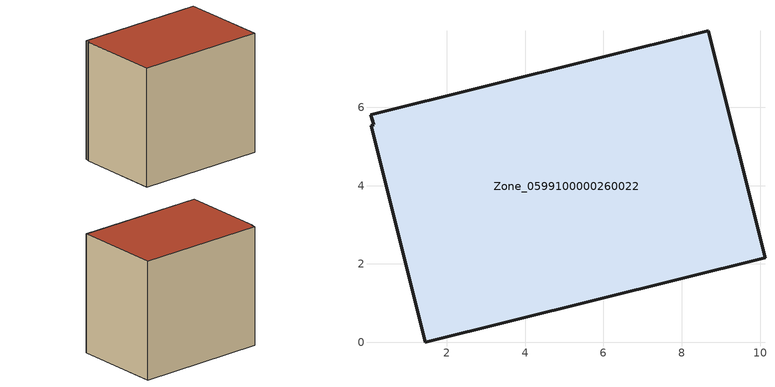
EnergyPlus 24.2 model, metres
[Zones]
Zone_0599100000260022
 floor ground (C_G): 0.05,5.81 8.67,7.96 10.12,2.16 1.45,0 0.07,5.53 0.13,5.55 z0
 wall outside (C_F): 10.12,2.16 8.67,7.96 0.05,5.81 0.13,5.55 0.07,5.53 1.45,0 10.12,2.16 z0:8.1
 roof outside (C_R): 8.67,7.96 0.05,5.81 0.13,5.55 0.07,5.53 1.45,0 10.12,2.16 z8.1
[BUILDING]
Pand.0599100000260022: North Axis=0; Terrain=City; Loads Convergence Tolerance Value=0.04; Temperature Convergence Tolerance Value=0.4; Solar Distribution=FullExterior; Maximum Number of Warmup Days=25; Minimum Number of Warmup Days=1
[Site:Location]
Rotterdam.The.Hague.AP_ZH_NLD Design_Conditions: Latitude=51.96; Longitude=4.45; Time Zone=1; Elevation=-4.5
[SITE:GROUNDTEMPERATURE:BUILDINGSURFACE]
18, 18, 18, 18, 18, 18, 18, 18, 18, 18, 18, 18
[MATERIAL] Thermal Absorptance=0.9; Solar Absorptance=0.7; Visible Absorptance=0.7
Name | Roughness | Thickness | Conductivity | Density | Specific Heat
G.TI.1965-1974 | MediumSmooth | 0.15 | 0.882353 | 540 | 1210
F.TI.1965-1974 | Rough | 0.3 | 0.697674 | 1920 | 840
R.TI.1965-1974 | MediumRough | 0.2 | 0.232558 | 1500 | 1000
[CONSTRUCTION]
C_G: G.TI.1965-1974
C_F: F.TI.1965-1974
C_R: R.TI.1965-1974
[ZONE]
Zone_0599100000260022: Type=1; Multiplier=1; Ceiling Height=Autocalculate; Volume=Autocalculate; Floor Area=autocalculate; Part of Total Floor Area=Yes
[ZONEINFILTRATION:DESIGNFLOWRATE]
Infil_Zone_0599100000260022: Zone or ZoneList or Space or SpaceList=Zone_0599100000260022; Schedule=AlwaysOn; Design Flow Rate Calculation Method=Flow/Area; Flow Rate per Floor Area=0.003; Constant Term Coefficient=1; Temperature Term Coefficient=0; Velocity Term Coefficient=0; Velocity Squared Term Coefficient=0
[HVACTEMPLATE:ZONE:IDEALLOADSAIRSYSTEM]
Zone_0599100000260022: Maximum Heating Supply Air Temperature=50; Minimum Cooling Supply Air Temperature=13; Maximum Heating Supply Air Humidity Ratio=0.0156; Minimum Cooling Supply Air Humidity Ratio=0.0077; Heating Limit=NoLimit; Cooling Limit=NoLimit; Dehumidification Control Type=ConstantSensibleHeatRatio; Cooling Sensible Heat Ratio=0.7; Dehumidification Setpoint=60; Humidification Control Type=None; Humidification Setpoint=30; Outdoor Air Method=None; Outdoor Air Flow Rate per Person=0.00944; Outdoor Air Flow Rate per Zone Floor Area=0; Outdoor Air Flow Rate per Zone=0; Demand Controlled Ventilation Type=None; Outdoor Air Economizer Type=NoEconomizer; Heat Recovery Type=None; Sensible Heat Recovery Effectiveness=0.7; Latent Heat Recovery Effectiveness=0.65
[ZONECONTROL:THERMOSTAT]
ThermostatControl_Zone_0599100000260022: Zone or ZoneList=Zone_0599100000260022; Control Type Schedule=DualSetpointControlType; Control 1=Thermostat_Zone_0599100000260022; Temperature Difference Between Cutout And Setpoint=0
[THERMOSTATSETPOINT:DUALSETPOINT]
Thermostat_Zone_0599100000260022: Heating Setpoint Temperature Schedule=HeatingSetpoint_Zone_0599100000260022; Cooling Setpoint Temperature Schedule=CoolingSetpoint_Zone_0599100000260022
[SCHEDULE:COMPACT]
HeatingSetpoint_Zone_0599100000260022: Through: 12/31, For: AllDays, Until: 24:00, 21
CoolingSetpoint_Zone_0599100000260022: Through: 12/31, For: AllDays, Until: 24:00, 24
DualSetpointControlType: Through: 12/31, For: AllDays, Until: 24:00, 4
AlwaysOn: Through: 12/31, For: AllDays, Until: 24:00, 1
